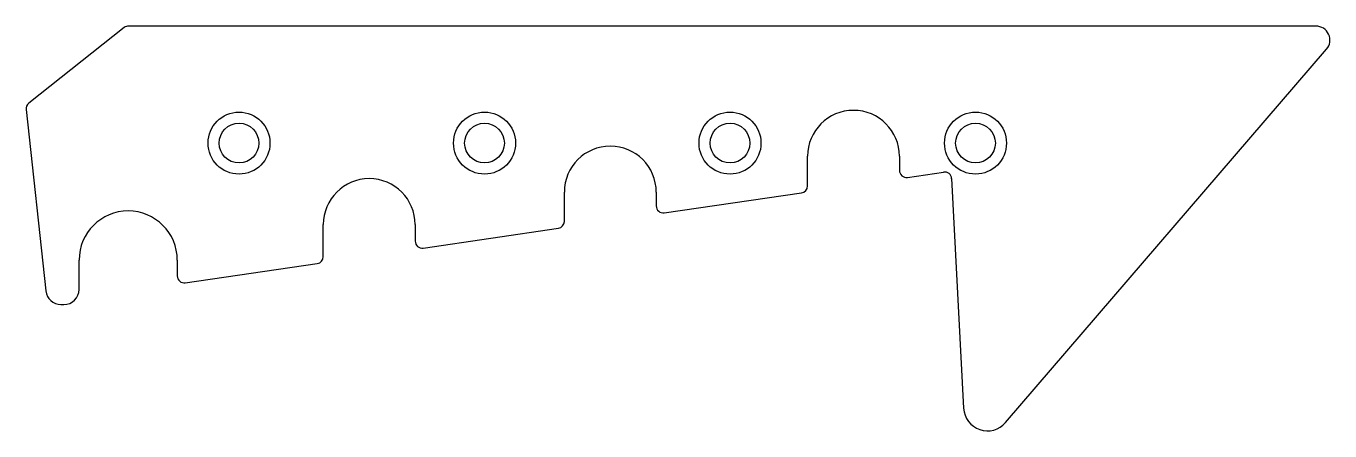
# Model space of a CAD drawing. Header units: millimetres. Extents: x -91 to 467, y -173 to 0.
import ezdxf

# ---------------------------------------------------------------- set-up
doc = ezdxf.new("R2010")
doc.units = ezdxf.units.MM
doc.layers.add('CORTE', color=7, linetype='Continuous')
doc.layers.add('MAQUINAGEM_CAIXA', color=1, linetype='Continuous')

msp = doc.modelspace()

# ---------------------------------------------------------------- linework, layer by layer
at = {"layer": 'CORTE'}
for p, q in [((-49.06, -0.65), (-89.94, -32.97)), ((460.58, 0), (-47.2, 0)), ((327.84, -169.45), (465.13, -9.91)), ((-91.06, -35.65), (-82.63, -113.2)), ((243.15, -68.28), (243.15, -55.65)), ((282.45, -55.65), (282.45, -61.67)), ((285.88, -64.64), (301.34, -62.39)), ((304.77, -65.2), (309.91, -163.33)), ((139.15, -83.45), (139.15, -70.95)), ((178.45, -70.95), (178.45, -76.85)), ((181.88, -79.81), (240.58, -71.25)), ((36.05, -98.5), (36.05, -84.85)), ((75.35, -84.85), (75.35, -91.89)), ((78.78, -94.86), (136.58, -86.42)), ((-68.4, -112.5), (-68.4, -100)), ((-26.4, -100), (-26.4, -106.73)), ((-22.97, -109.7), (33.48, -101.46)), ((-76.17, -119), (-74.9, -119))]:
    msp.add_line(p, q, dxfattribs=at)
for centre in [(0, -50), (105, -50), (210, -50), (315, -50)]:
    msp.add_circle(centre, 8.5, dxfattribs=at)
for centre, radius, start, end in [((-47.2, -3), 3, 90, 128.3333), ((460.58, -6), 6, -40.7131, 90), ((-88.08, -35.32), 3, 128.3333, 186.2), ((262.8, -55.65), 19.65, 0, 180), ((158.8, -70.95), 19.65, 0, 180), ((55.7, -84.85), 19.65, 0, 180), ((285.45, -61.67), 3, 180, 278.3), ((301.78, -65.36), 3, 3, 98.3), ((240.15, -68.28), 3, 278.3, 360), ((181.45, -76.85), 3, 180, 278.3), ((-47.4, -100), 21, 0, 180), ((136.15, -83.45), 3, 278.3, 360), ((78.35, -91.89), 3, 180, 278.3), ((33.05, -98.5), 3, 278.3, 360), ((-23.4, -106.73), 3, 180, 278.3), ((-76.17, -112.5), 6.5, 186.2, 270), ((-74.9, -112.5), 6.5, 270, 360), ((320.11, -162.79), 10.21, 183, 319.2869)]:
    msp.add_arc(centre, radius, start, end, dxfattribs=at)
at = {"layer": 'MAQUINAGEM_CAIXA'}
for centre in [(0, -50), (105, -50), (210, -50), (315, -50)]:
    msp.add_circle(centre, 13.25, dxfattribs=at)

doc.saveas('drawing.dxf')
